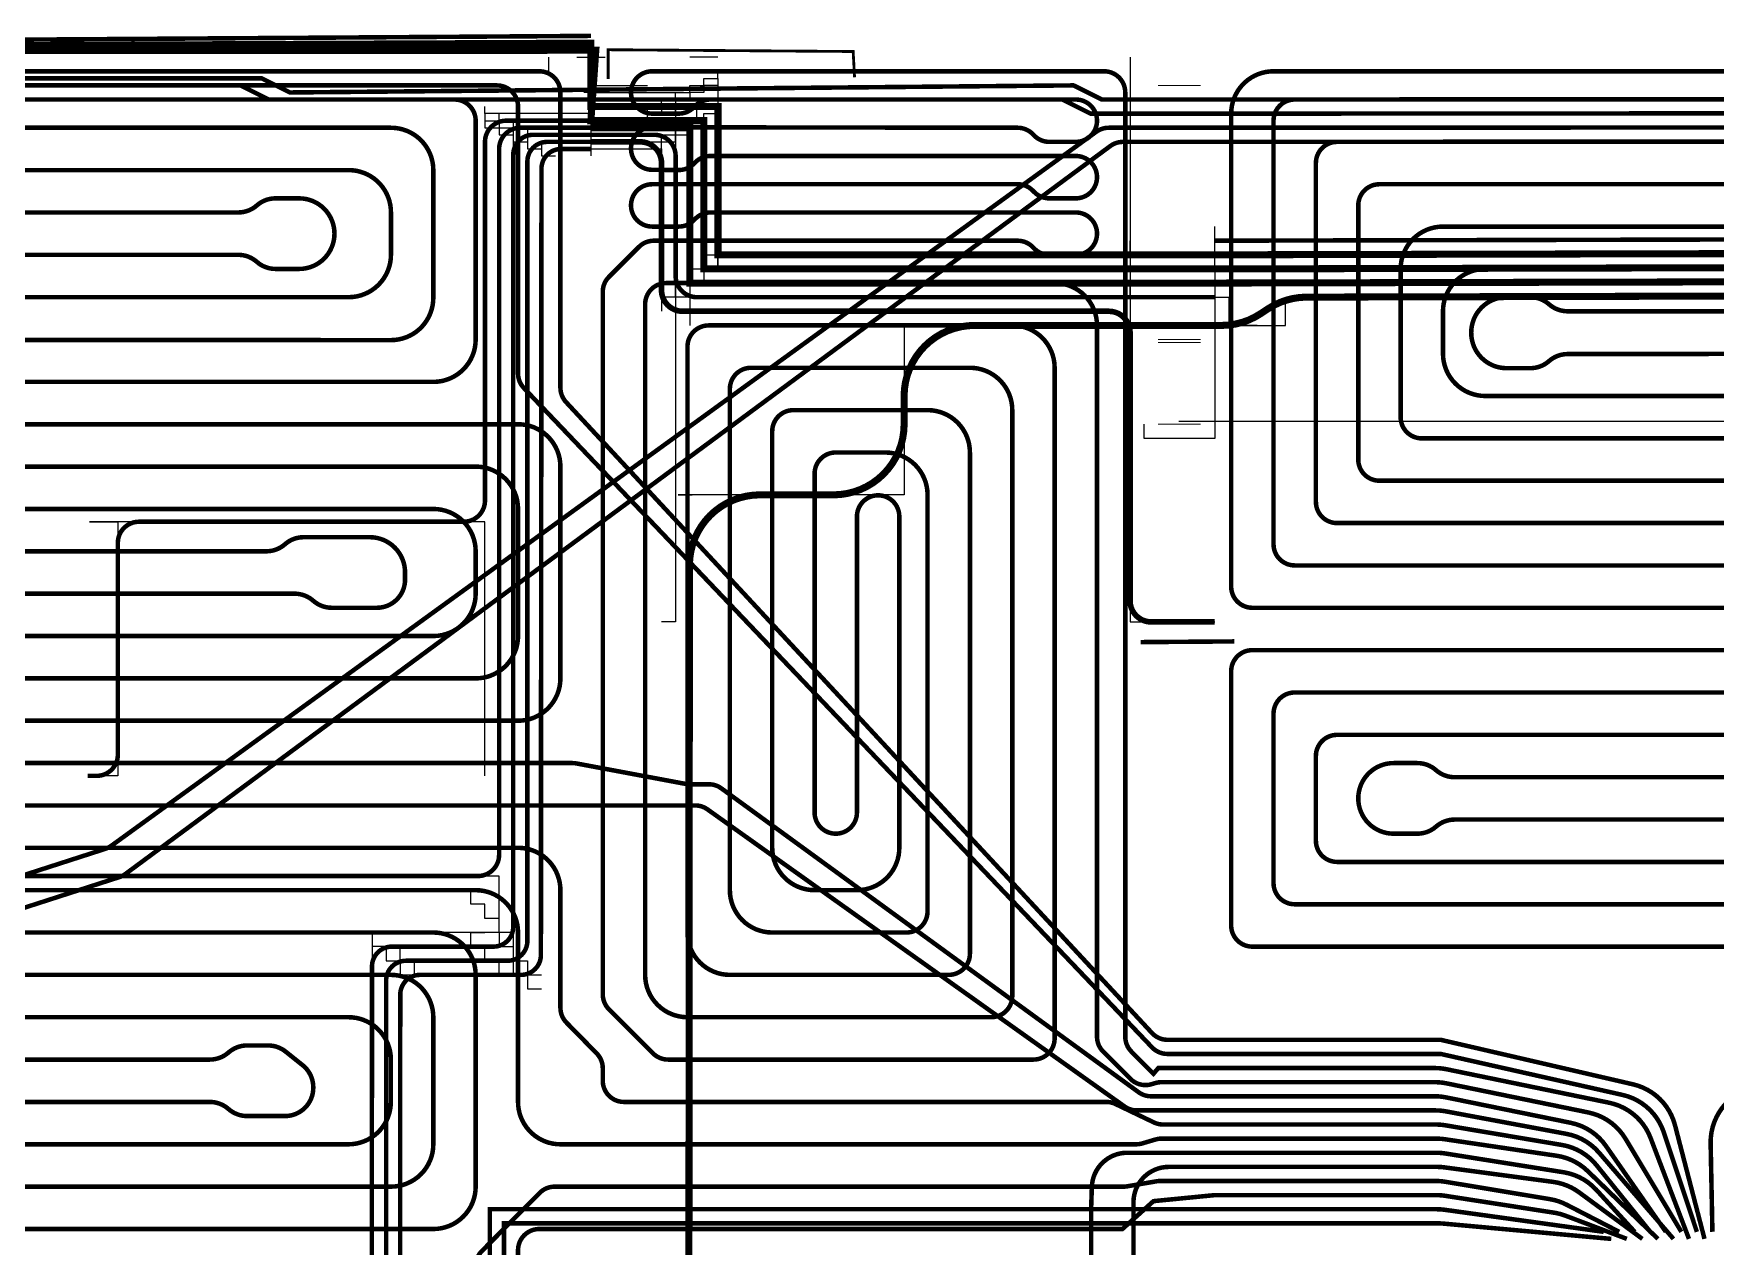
# Model space of a CAD drawing. Header units: inches. Extents: x 11970 to 30357, y 2676 to 17607.
# Drawn here: x 18533 to 24487, y 6214 to 10508 of the extents above; entities that cross this region are included whole.
import ezdxf

# ---------------------------------------------------------------- set-up
doc = ezdxf.new("R2010")
doc.units = ezdxf.units.IN
doc.header["$MEASUREMENT"] = 0
for name, color, linetype, true_color in [('Electro Grid', 7, 'Continuous', 0xc2ced6), ('Electro Schematic', 7, 'Continuous', 0xc2ced6), ('HF Pipes Schematic', 1, 'Continuous', 0xff0000)]:
    doc.layers.add(name, color=color, linetype=linetype, true_color=true_color)
doc.layers.add('Holes', color=50, linetype='Continuous', lineweight=5)

msp = doc.modelspace()

# ---------------------------------------------------------------- linework, layer by layer
at = {"layer": 'Electro Grid'}
for p, q in [((20356, 10425, 267), (20356, 10375, 267)), ((20456, 10425, 267), (20556, 10425, 267)), ((20456, 10425, 267), (20506, 10425, 267)), ((20506, 10425, 267), (20506, 10400, 267)), ((20956, 10425, 267), (20856, 10425, 267)), ((22415, 10425, 267), (22415, 9725.000000000002, 267)), ((22415, 10425, 267), (22415, 9725.000000000002, 267)), ((22415, 10425, 267), (22415, 10225, 267)), ((22415, 10425, 267), (22415, 8425.000000000002, 267)), ((20056, 10375, 267), (20031, 10375, 267)), ((20081, 10375, 267), (20056, 10375, 267)), ((20106, 10375, 267), (20081, 10375, 267)), ((20131, 10375, 267), (20106, 10375, 267)), ((20156, 10375, 267), (20131, 10375, 267)), ((20181, 10375, 267), (20156, 10375, 267)), ((20206, 10375, 267), (20181, 10375, 267)), ((20231, 10375, 267), (20206, 10375, 267)), ((20256, 10375, 267), (20231, 10375, 267)), ((20281, 10375, 267), (20256, 10375, 267)), ((20306, 10375, 267), (20281, 10375, 267)), ((20331, 10375, 267), (20306, 10375, 267)), ((20356, 10375, 267), (20331, 10375, 267)), ((20506, 10400, 267), (20506, 10375, 267)), ((20506, 10375, 267), (20506, 10350, 267)), ((20956, 10350, 267), (20956, 10375, 267)), ((20506, 10350, 267), (20506, 10325, 267)), ((20506, 10325, 267), (20506, 10300, 267)), ((20506, 10325, 267), (20706, 10325.00000000001, 267)), ((20856, 10300, 267), (20856, 10325, 267)), ((20856, 10325, 267), (20906, 10325, 267)), ((20906, 10325, 267), (20906, 10350, 267)), ((20906, 10350, 267), (20956, 10350, 267)), ((20956, 10325, 267), (20906, 10325, 267)), ((20906, 10325, 267), (20906, 10300, 267)), ((20956, 10350, 267), (20955.99999999999, 9675.000000000004, 267)), ((20956, 10350, 267), (20956, 10325, 267)), ((20131, 10224.99999999999, 267.0001), (20131, 10249.99999999999, 267.0001)), ((20506, 10300, 267), (20481, 10300, 267)), ((20506, 10300, 267), (20506, 10275, 267)), ((20506, 10300, 267), (20806, 10300, 267)), ((20506, 10275, 267), (20506, 10250, 267)), ((20506, 10250, 267), (20506, 10225, 267)), ((20706, 10175, 267), (20706, 10250, 267)), ((20706, 10250, 267), (20756, 10250, 267)), ((20756, 10250, 267), (20756, 10275, 267)), ((20756, 10275, 267), (20806, 10275, 267)), ((20806, 10250, 267), (20756, 10250, 267)), ((20756, 10250, 267), (20756, 10225, 267)), ((20806, 10275, 267), (20806, 10300, 267)), ((20806, 10300, 267), (20856, 10300, 267)), ((20806, 10275, 267), (20806, 8425.000000000002, 267)), ((20856, 10275, 267), (20806, 10275, 267)), ((20806, 10275, 267), (20806, 10225, 267)), ((20806, 10225, 267), (20806, 10250, 267)), ((20906, 10300, 267), (20856, 10300, 267)), ((20856, 10300, 267), (20856, 10275, 267)), ((20881, 10200, 267), (20881, 10250, 267)), ((20956, 10225, 267), (20956, 10250, 267)), ((20506, 10225, 267), (20131, 10225, 267)), ((20131, 10225, 267), (20131, 10200, 267)), ((20131, 10200, 267), (20181, 10200, 267)), ((20131, 10200, 267), (20131, 10175, 267)), ((20181, 10200, 267), (20181, 10225, 267)), ((20181, 10200, 267), (20181, 10175, 267)), ((20181, 10200, 267), (20231, 10200, 267)), ((20231, 10200, 267), (20231, 10175, 267)), ((20506, 10225, 267), (20356, 10224.99999999999, 267)), ((20506, 10225, 267), (20506, 10200, 267)), ((20506, 10200, 267), (20506, 10175, 267)), ((20756, 10225, 267), (20706, 10225, 267)), ((20706, 10175, 267), (20706, 10200, 267)), ((20856, 10150, 267), (20856, 10200, 267)), ((20856, 10200, 267), (20881, 10200, 267)), ((20856, 10175, 267), (20856, 10200, 267)), ((20856, 10200, 267), (20906, 10200, 267)), ((20906, 10200, 267), (20906, 10225, 267)), ((20906, 10225, 267), (20956, 10225, 267)), ((20131, 10175, 267), (20181, 10175, 267)), ((20181, 10175, 267), (20231, 10175, 267)), ((20181, 10175, 267), (20181, 10150, 267)), ((20181, 10150, 267), (20231, 10150, 267)), ((20231, 10175, 267), (20231, 7325.000000000002, 267)), ((20231, 10175, 267), (20281, 10175, 267)), ((20231, 10150, 267), (20231, 10125, 267)), ((20231, 10125, 267), (20281, 10125, 267)), ((20281, 10175, 267), (20281, 10125, 267)), ((20281, 10175, 267), (20281, 10150, 267)), ((20281, 10150, 267), (20331, 10150, 267)), ((20281, 10125, 267), (20281, 10100, 267)), ((20331, 10125, 267), (20331, 10075, 267)), ((20506, 10175, 267), (20506, 10150, 267)), ((20506, 10175, 267), (20706, 10175, 267)), ((20506, 10150, 267), (20506, 10125, 267)), ((20506, 10125, 267), (20506, 10100, 267)), ((20506, 10125, 267), (20756, 10125, 267)), ((20756, 10125, 267), (20756, 10150, 267)), ((20756, 10150, 267), (20806, 10150, 267)), ((20756, 10075, 267), (20756, 10125, 267)), ((20756, 10125, 267), (20806, 10125, 267)), ((20806, 10150, 267), (20806, 10175, 267)), ((20806, 10175, 267), (20856, 10175, 267)), ((20806, 10125, 267), (20806, 10150, 267)), ((20806, 10150, 267), (20856, 10150, 267)), ((20281, 10100, 267), (20331, 10100, 267)), ((20331, 10100, 267), (20331, 10075, 267)), ((20331, 10075, 267), (20381, 10075, 267)), ((20506, 10100, 267), (20506, 10075, 267)), ((20506, 10100, 267), (20756, 10100, 267)), ((20756, 10100, 267), (20756, 10075, 267)), ((20956, 9725.000000000005, 267), (20956, 9775.000000000005, 267)), ((22415, 9725.000000000002, 267), (22415, 9775.000000000002, 267)), ((22715.00000000002, 9775.000000000007, 267), (22715.00000000002, 9825.000000000007, 267)), ((22715, 9725.000000000007, 267), (22715.00000000002, 9775.000000000007, 267)), ((20906, 9675.000000000005, 267), (20906, 9725.000000000005, 267)), ((20906, 9725.000000000005, 267), (20956, 9725.000000000005, 267)), ((20955.99999999999, 9675.000000000004, 267), (20955.99999999999, 9725.000000000004, 267)), ((22415, 9725.000000000002, 267), (22415, 9675.000000000002, 267)), ((22715, 9675.000000000007, 267), (22715, 9725.000000000007, 267)), ((20856, 9625.000000000005, 267), (20856, 9675.000000000005, 267)), ((20856, 9675.000000000005, 267), (20906, 9675.000000000005, 267)), ((20955.99999999999, 9675.000000000004, 267), (20905.99999999999, 9675.000000000005, 267)), ((20905.99999999999, 9675.000000000005, 267), (20905.99999999999, 9625.000000000005, 267)), ((22415, 9675.000000000002, 267), (22415, 9625.000000000002, 267)), ((22415, 9675.000000000002, 267), (22715, 9675.000000000007, 267)), ((22715, 9675.000000000007, 267), (22715.00000000001, 9625.000000000007, 267)), ((20806, 9575.000000000005, 267), (20806, 9625.000000000005, 267)), ((20806, 9625.000000000005, 267), (20856, 9625.000000000005, 267)), ((20905.99999999999, 9625.000000000005, 267), (20855.99999999999, 9625.000000000005, 267)), ((20855.99999999999, 9625.000000000005, 267), (20855.99999999999, 9575.000000000005, 267)), ((22415, 9625.000000000002, 267), (22415, 9575.000000000002, 267)), ((22415, 9575.000000000002, 267), (22415, 9625.000000000002, 267)), ((22715.00000000001, 9625.000000000007, 267), (22715.00000000001, 9575.000000000007, 267)), ((20806, 9575.000000000005, 267), (20756, 9575.000000000007, 267)), ((20756, 9575.000000000007, 267), (20756, 9525.000000000007, 267)), ((20855.99999999999, 9575.000000000005, 267), (20805.99999999999, 9575.000000000005, 267)), ((20855.99999999999, 9575.000000000005, 267), (20855.99999999999, 9525.000000000005, 267)), ((22415, 9575.000000000002, 267), (22415, 9525.000000000002, 267)), ((22715.00000000001, 9575.000000000007, 267), (22715.00000000001, 9525.000000000007, 267)), ((22715.00000000001, 9575.000000000007, 267), (22765.00000000001, 9575.000000000007, 267)), ((22765.00000000001, 9575.000000000007, 267), (22765.00000000001, 9475.000000000007, 267)), ((22965.00000000001, 9475.000000000007, 267), (22965.00000000001, 9575.000000000007, 267)), ((20855.99999999999, 9525.000000000007, 267.0001), (20855.99999999999, 9475.000000000007, 267.0001)), ((22415, 9475.000000000002, 267), (21615, 9475.000000000002, 267)), ((21615, 9475.000000000002, 267), (21615, 8975.000000000002, 267)), ((22415, 9525.000000000002, 267), (22415, 9475.000000000002, 267)), ((22415, 9525.000000000002, 267), (22415, 9475.000000000002, 267)), ((22715.00000000001, 9525.000000000007, 267), (22715.00000000001, 9475.000000000007, 267)), ((22715.00000000001, 9475.000000000007, 267), (22715.00000000001, 9425.000000000007, 267)), ((22865.00000000001, 9475.000000000007, 267), (22765.00000000001, 9475.000000000007, 267)), ((22765.00000000001, 9475.000000000007, 267), (22815.00000000001, 9475.000000000007, 267)), ((22815.00000000001, 9475.000000000007, 267), (22915.00000000001, 9475.000000000007, 267)), ((22915.00000000001, 9475.000000000007, 267), (22965.00000000001, 9475.000000000007, 267)), ((22715.00000000001, 9425.000000000007, 267), (22715.00000000001, 9125.000000000007, 267)), ((22465.00000000001, 9075.000000000007, 267.0001), (22465.00000000001, 9125.000000000007, 267.0001)), ((26723.00000000001, 9135, 267.0001), (22587.84182364263, 9134.999999999998, 267.0001)), ((22715.00000000001, 9125.000000000007, 267), (22715.00000000001, 9075.000000000007, 267)), ((22715.00000000001, 9075.000000000007, 267.0001), (22465.00000000001, 9075.000000000007, 267.0001)), ((21615, 8975.000000000002, 267), (21615, 8875.000000000002, 267)), ((21615, 8875.000000000002, 267), (20815, 8875.000000000002, 267)), ((20815, 8875.000000000002, 267), (20865, 8875.000000000002, 267)), ((20865, 8875.000000000002, 267), (20855, 8875.000000000002, 267)), ((20131, 8779.769664495248, 267), (18731, 8779.769664495248, 267)), ((18731, 8779.769664495248, 267), (18831, 8779.769664495248, 267)), ((18831, 8779.769664495248, 267), (18831, 7879.769664495248, 267)), ((20131, 7879.769664495248, 267), (20131, 8779.769664495248, 267)), ((20806, 8425.000000000002, 267), (20756, 8425, 267)), ((22415, 8425.000000000002, 267), (22715, 8425.000000000002, 267)), ((18831, 7879.769664495248, 267), (18724.71931391985, 7879.707164495248)), ((20181, 7525.000000000001, 267.0001), (15731, 7525.000000000001, 267.0001)), ((20181, 7325.000000000001, 267.0001), (20181, 7525.000000000001, 267.0001)), ((20081, 7425, 267.0001), (20081, 7475, 267.0001)), ((20131, 7425, 267.0001), (20081, 7425, 267.0001)), ((20131, 7375, 267.0001), (20131, 7425, 267.0001)), ((20231, 7325.000000000002, 267), (19731, 7324.999999999996, 267)), ((19731, 7324.999999999996, 267), (19730.99999999999, 4874.999999999996, 267)), ((20081, 7325.000098562066, 267), (20131, 7325.000098562066, 267)), ((20081, 7275.000000000001, 267), (20081, 7325.000000000001, 267)), ((20081, 7325.000000000001, 267.0001), (20131, 7325.000000000001, 267.0001)), ((20181, 7375, 267.0001), (20131, 7375, 267.0001)), ((20181, 7325, 267), (20181, 7375, 267)), ((20231, 7325.000000000002, 267), (20181, 7325, 267)), ((20231, 7325.000000000002, 267.0001), (20231, 7175.000000000002, 267.0001)), ((19781, 7274.999999999989, 267), (19731, 7274.999999999989, 267)), ((19831, 7274.999999999992, 267), (19781, 7274.999999999989, 267)), ((19781, 7274.999999999989, 267), (19781, 7224.999999999989, 267)), ((19831, 7224.999999999992, 267), (19831, 7274.999999999992, 267)), ((20131, 7275.000000000001, 267), (20081, 7275.000000000001, 267)), ((20131, 7225.000000000001, 267), (20131, 7275.000000000001, 267)), ((20131, 7275.000000000001, 267), (20181, 7275.000000000001, 267)), ((19781, 7224.999999999989, 267), (19831, 7224.99999999999, 267)), ((19881, 7224.999999999994, 267), (19831, 7224.999999999992, 267)), ((19831, 7224.99999999999, 267), (19831, 7174.99999999999, 267)), ((19881, 7174.999999999994, 267), (19881, 7224.999999999994, 267)), ((20181, 7225.000000000002, 267), (20131, 7225.000000000001, 267)), ((20181, 7175.000000000002, 267.0001), (20181, 7225.000000000002, 267.0001)), ((20181, 7225.000000000002, 267), (20231, 7225.000000000002, 267)), ((19831, 7174.99999999999, 267), (19881, 7174.999999999988, 267)), ((20231, 7175.000000000002, 267.0001), (20181, 7175.000000000002, 267.0001)), ((20231, 7175.000000000002, 267.0001), (20281, 7175.000000000002, 267.0001))]:
    msp.add_line(p, q, dxfattribs=at)
at = {"layer": 'Electro Schematic'}
for p, q in [((20181, 7325.000000000001, 267), (20181, 7275.000000000001, 267)), ((20181, 7275.000000000001, 267), (20231, 7275.000000000001, 267)), ((20231, 7275.000000000001, 267), (20231, 7225.000000000001, 267)), ((20231, 7225.000000000001, 267), (20281, 7225.000000000001, 267)), ((20281, 7225.000000000001, 267), (20281, 7175.000000000001, 267)), ((20281, 7175.000000000002, 267), (20281, 7125.000000000002, 267)), ((20281, 7175.000000000001, 267), (20331, 7175.000000000001, 267)), ((20281, 7125.000000000002, 267), (20331, 7125.000000000002, 267))]:
    msp.add_line(p, q, dxfattribs=at)
at = {"layer": 'Electro Schematic', "color": 252, "ltscale": 0.1, "const_width": 16, "elevation": 267}
for points in [[(20506, 10500.32822337434), (17171.04590470845, 10478.23811060189)], [(28408, 9934.999999999989), (28158, 10010), (27658, 9935), (27658, 9785), (27023, 9785), (22715.00000000002, 9775.000000000007)], [(22453.04590470845, 8353.416846137086), (22784.54590470845, 8355.916846137086)]]:
    msp.add_lwpolyline(points, dxfattribs=at)
at = {"layer": 'Electro Schematic', "color": 244, "ltscale": 0.1, "const_width": 25, "elevation": 267}
for points in [[(28408, 9909.999999999989), (28158, 9985), (27708, 9910), (27708, 9735), (27023, 9735), (22715, 9725.000000000007), (22415, 9725.000000000002), (20955.99999999999, 9725.000000000004), (20956, 10250), (20506, 10250), (20506, 10474.6529443973), (17789.54590470845, 10463.46602911125)], [(28408, 9884.999999999989), (28158, 9960), (27758, 9885), (27758, 9685), (27023, 9685), (22715, 9675.000000000007), (22415, 9675.000000000002), (20906, 9675.000000000005), (20906, 10200), (20506, 10200), (20523.42591882077, 10449.37662535859), (15899.54590470845, 10446.59500074795)], [(28408, 9859.999999999989), (28158, 9935), (27808, 9860), (27808, 9635), (27023, 9635), (22715.00000000001, 9625.000000000007), (22415, 9625.000000000002), (20856, 9625.000000000005), (20856, 10175), (20506, 10175)]]:
    msp.add_lwpolyline(points, dxfattribs=at)
at = {"layer": 'Electro Schematic', "color": 7, "ltscale": 0.1, "const_width": 10, "elevation": 1000}
msp.add_lwpolyline([(21439.54590470845, 10353.91684613709), (21434.54590470845, 10445.02630414274), (20567.29363381538, 10451.29504730194), (20567.29363381538, 10347.86023469813)], dxfattribs=at)
at = {"layer": 'Electro Schematic', "color": 252, "ltscale": 0.1, "elevation": 267}
for points, const_width in [([(20506, 10175), (20256, 10175, 0.414213562373095), (20181, 10100), (20181, 7600.000000000001, -0.414213562373095), (20106, 7525.000000000001), (15806, 7525.000000000001, 0.414213562373095), (15731, 7450.000000000001), (15731, 7400.000000000001, -0.4142135623730961), (15656, 7325.000000000001), (15488.54590470845, 7325.000000000002)], 16), ([(20506, 10150), (20301, 10150, 0.4142135623730946), (20231, 10080), (20231, 7344.999999999999, -0.4142135623730878), (20161, 7274.999999999999), (19800.94617455621, 7274.999999999991, 0.4139882778840993), (19730.94619526626, 7205.053846137906), (19728.05380473374, 3444.946153862083, -0.4139882778841066), (19658.05382544379, 3374.999999999998), (15497.99999999999, 3375.000000000004), (15397.99999999999, 3375.000000000004)], 16), ([(20506, 10125), (20351, 10125, 0.4142135623730946), (20281, 10055), (20281, 7294.999999999999, -0.4142135623730878), (20211, 7224.999999999999), (19851, 7224.999999999991, 0.4142135623730878), (19781, 7154.999999999991), (19780.99999999999, 4944.999999999995, 0.4142135623731003), (19850.99999999999, 4874.999999999995), (20226.93716735904, 4875.000000000002, 0.007591224238834226), (20229.06234271724, 4875.032267224837), (20309.54590470845, 4877.476846688833)], 16), ([(20506, 10125), (20681, 10125, -0.414213562373095), (20756, 10050), (20756, 9600.000000000007, 0.414213562373094), (20831, 9525.000000000007), (22340, 9525.000000000002, -0.4142135623730961), (22415, 9450.000000000002), (22415, 8500.000000000002, 0.4142135623730971), (22490, 8425.000000000002), (22715, 8425.000000000002)], 20), ([(20506, 10100), (20400.9489715463, 10100, 0.413999987970528), (20330.94899015917, 10030.051047053), (20328.91797170193, 7244.948952947001, -0.413999987970521), (20258.9179903148, 7175), (19900.96506343622, 7174.999999999992, 0.4140673522653732), (19830.96507215888, 7105.034945282078), (19829.96122378722, 5094.194767036704, 0.4151036227813613), (19900.13892257298, 5024.160047326113), (20230.91114638883, 5024.999774428503, -0.0006346704398753703), (20231.08885389725, 5024.999999999999), (20580.99999999999, 5024.999999999999), (22438, 5029.000000000002), (22438, 4929.000000000002), (22493, 4849.000000000002), (22518, 4849.000000000002)], 16)]:
    msp.add_lwpolyline(points, format="xyb", dxfattribs=dict(at, const_width=const_width))
at = {"layer": 'Electro Schematic', "color": 252, "const_width": 16, "elevation": 267}
for points in [[(20506, 10200), (20206, 10200, 0.414213562373095), (20131, 10125), (20131, 8854.769664495248, -0.414213562373095), (20056, 8779.769664495248), (18906, 8779.769664495248, 0.414213562373095), (18831, 8704.769664495248), (18831, 7954.769664495248, -0.414213562373095), (18756, 7879.769664495248), (18724.71931391985, 7879.769664495248)], [(20506, 10150), (20731, 10150, -0.414213562373095), (20806, 10075), (20806, 9650.000000000005, 0.4142135623730945), (20881, 9575.000000000005), (22415, 9575.000000000002), (22715.00000000001, 9575.000000000007)]]:
    msp.add_lwpolyline(points, format="xyb", dxfattribs=at)
at = {"layer": 'Electro Schematic', "color": 244, "ltscale": 0.1, "const_width": 25, "elevation": 267}
msp.add_lwpolyline([(27022.69196788866, 9584.99924092629), (23040.35753464051, 9575.185701169648, 0.1474392238330354), (22902.29855074173, 9533.199033827821), (22877.98113962332, 9516.987426415546, -0.1480687391120203), (22739.30609056701, 9475.000000000007), (22415, 9475.000000000002), (21865, 9475.000000000002, 0.414213562373095), (21615, 9225.000000000002), (21615, 9125.000000000002, -0.414213562373095), (21365, 8875.000000000002), (21104.82941256136, 8875.000000000002, 0.4140136526843268), (20854.82947080124, 8625.170645638776), (20853.18709023701, 6219.043841847839), (20853.00084992458, 5944.804828962463), (20861.79082515674, 3926.333280664085, 0.002332878477855124), (20861.81186846131, 3924.000509793528), (20874.59660121973, 2989.928265643617, -0.4165900621019138), (20626.01480341229, 2736.510704004975), (11982.48896139255, 2688.286394410038)], format="xyb", dxfattribs=at)
at = {"layer": 'HF Pipes Schematic', "color": 6, "elevation": 316}
for points in [[(15722.99999999998, 10375, 16, 16, 0), (20322.99999999999, 10375, 16, 16, -0.4142135623730949), (20397.99999999999, 10300, 16, 16, 0), (20397.99999999999, 9254.450311999164, 16, 16, 0.189299845413044), (20418.03877103349, 9203.418328787728, 16, 16, 0), (22492.74548616606, 6968.968016788564, 16, 16, 0.2085603800713369), (22547.70671513256, 6945.000000000002, 16, 16, 0), (22711.88600702384, 6945.000000000002, 16, 16, -0.02075101384358253), (22718.10327501157, 6944.741859615406, 16, 16, 0), (23515, 6945.000000000002, 16, 16, 0), (24195.97443275539, 6787.327571890182, 16, 16, -0.2792516752167955), (24344.44268388107, 6642.739291717377, 16, 16, 0), (24449, 6240.000000000002, 0, 0, 0)], [(24422, 6265.000000000002, 16, 16, 0), (24304.63752434444, 6617.854501970974, 16, 16, 0.2627962540242204), (24158.84828469934, 6749.835267375482, 16, 16, 0), (23515, 6895.000000000002, 16, 16, 0), (22717.01261945951, 6894.89174870051, 16, 16, 0.01343443202282578), (22712.98447142599, 6895.000000000002, 16, 16, 0), (22547.13959749749, 6895.000000000002, 16, 16, -0.2052385693288293), (22492.83305127381, 6918.271873828114, 16, 16, 0), (20268.6934537763, 9253.275068377756, 16, 16, -0.1926014437517117), (20247.99999999999, 9305.003194549645, 16, 16, 0), (20247.99999999999, 10250, 16, 16, 0.4142135623730949), (20172.99999999999, 10325, 16, 16, 0), (15872.99999999998, 10325, 16, 16, 0.4142135623730951)], [(16022.99999999998, 10275, 16, 16, 0), (20022.99999999999, 10275, 16, 16, -0.4142135623730961), (20097.99999999999, 10200, 16, 16, 0), (20097.99999999999, 9425.000000000004, 16, 16, -0.414213562373094), (19947.99999999999, 9275.000000000004, 16, 16, 0), (15797.99999999998, 9275.000000000004, 16, 16, -0.414213562373095)], [(15947.83759684094, 9424.837772577783, 16, 16, 0), (19797.92393908849, 9422.885498483352, 16, 16, 0.4143620883471726), (19947.99999999999, 9572.885479199143, 16, 16, 0), (19947.99999999999, 10025, 16, 16, 0.4142135623730969), (19797.99999999999, 10175, 16, 16, 0), (16222.99999999998, 10175, 16, 16, 0.414213562373095)], [(16738.8662093159, 10025, 16, 16, 0), (19647.99999999999, 10025, 16, 16, -0.4164619489425883), (19797.99999999999, 9875.000000000002, 16, 16, 0), (19797.99999999999, 9725.000000000002, 16, 16, -0.4142135623730916), (19647.99999999999, 9575.000000000004, 16, 16, 0), (16097.99999999998, 9575.000000000002, 16, 16, -0.414213562373095)], [(16222.99999999998, 9725.000000000002, 16, 16, 0), (19257.13379068407, 9725.000000000004, 16, 16, -0.1826758136815952), (19323.27757346068, 9700.000000000004, 16, 16, 0.1826758136815992), (19389.4213562373, 9675.000000000004, 16, 16, 0), (19472.99999999999, 9675.000000000004, 16, 16, 0.414213562373095), (19597.99999999999, 9800.000000000004, 16, 16, 0), (19597.99999999999, 9800.000000000004, 16, 16, 0.414213562373095), (19472.99999999999, 9925.000000000004, 16, 16, 0), (19389.4213562373, 9925.000000000004, 16, 16, 0.1826758136815992), (19323.27757346068, 9900.000000000005, 16, 16, -0.1826758136816063), (19257.13379068406, 9875.000000000004, 16, 16, 0), (16739.42135623729, 9875.000000000004, 16, 16, 0.182675813681588)]]:
    msp.add_lwpolyline(points, format="xyseb", dxfattribs=at)
at = {"layer": 'HF Pipes Schematic', "color": 1, "const_width": 16, "elevation": 316}
msp.add_lwpolyline([(24394, 6240.000000000002), (24394, 6240.000000000002), (24258.04161015411, 6597.376339023488, 0.2564457804032294), (24111.45818072091, 6722.149948573109), (23534.98033979706, 6840.884731149755, 0.05086739108634102), (23494.60025970179, 6844.996553055631), (22717.24527280494, 6844.865203373852, 0.0149920660845938), (22712.75068452656, 6845.000000000002), (22515, 6845.000000000002), (22498, 6825.000100000003), (22419.96699141101, 6903.033108588994, -0.1989123673796568), (22398, 6956.066117177985), (22397.99999999999, 10300, 0.4142135623730937), (22322.99999999999, 10375), (20722.97209757254, 10375, 0.4143225526021403), (20647.97210276478, 10299.97209238225), (20647.97210276478, 10299.97209238225, 0.4141045805430326), (20722.97209757254, 10225), (20816.93398282201, 10225, 0.1989123673796402), (20869.96699141099, 10246.96699141101), (20876.03300858898, 10253.033008589, -0.1989123673796408), (20929.06601717797, 10275), (22222.99999999999, 10275, -0.4142135623730955), (22297.99999999999, 10200), (22297.99999999999, 10200, -0.4142135623730924), (22222.99999999999, 10125), (22129.06601717797, 10125, -0.198912367379657), (22076.03300858898, 10146.96699141101), (22069.92813869699, 10153.071861303, 0.1985872700820544), (22016.98895312224, 10175.03879402893), (20723.09382301423, 10176.65742384505, 0.4145800116132572), (20647.99999999999, 10101.65748253013), (20647.99999999999, 10101.09747820631, 0.4116511337422251), (20722.34326356582, 10026.10035361305), (20816.54977498811, 10025.27540400702, 0.2011891280237663), (20870.23952001127, 10047.23952001129), (20876.03300858898, 10053.03300858899, -0.198912367379658), (20929.06601717797, 10075), (22222.99999999999, 10075, -0.414213562373095), (22297.99999999999, 10000), (22297.99999999999, 10000, -0.414213562373095), (22222.99999999999, 9925.000000000004), (22129.06601717797, 9925.000000000004, -0.1989123673796627), (22076.03300858898, 9946.966991411015), (22069.966991411, 9953.033008588993, 0.198912367379658), (22016.93398282201, 9975.000000000002), (20722.99999999999, 9975.000000000002, 0.414213562373095), (20647.99999999999, 9900.000000000002), (20647.99999999999, 9900.000000000002, 0.4142135623730976), (20722.99999999999, 9825.000000000002), (20816.93398282201, 9825.000000000004, 0.1989123673796402), (20869.96699141099, 9846.96699141101), (20876.03300858898, 9853.033008588996, -0.1989123673796408), (20929.06601717797, 9875.000000000002), (22222.99999999999, 9875.000000000004, -0.4142135623730955), (22297.99999999999, 9800.000000000004), (22297.99999999999, 9800.000000000004, -0.4142135623730924), (22222.99999999999, 9725.000000000004), (22129.06601717797, 9725.000000000002, -0.1989123673796617), (22076.03300858898, 9746.96699141101), (22069.966991411, 9753.033008588993, 0.198912367379658), (22016.93398282201, 9775.000000000002), (20729.06601717797, 9775.000000000002, 0.198912367379658), (20676.03300858898, 9753.033008588993), (20569.966991411, 9646.96699141101, 0.1989123673796594), (20547.99999999999, 9593.93398282202), (20548, 7106.066117177983, 0.1989123673796565), (20569.96699141101, 7053.033108588992), (20726.03300858899, 6896.96709141101, 0.1989123673796585), (20779.06601717799, 6875.000100000001), (22073, 6875.000100000003, 0.4142135623730958), (22148, 6950.000100000003), (22147.99999999999, 9325.000000000002, 0.4142135623730937), (21997.99999999999, 9475.000000000002), (20922.99999999999, 9475.000000000002, 0.4142135623730965), (20847.99999999999, 9400.000000000002), (20848, 7325.000099999999, 0.4142135623730937), (20998, 7175.000100000001), (21773, 7175.000100000003, 0.4142135623730961), (21848, 7250.000100000003), (21847.99999999999, 9025.000000000004, 0.4142135623730929), (21697.99999999999, 9175.000000000002), (21222.99999999999, 9175.000000000002, 0.4142135623730976), (21147.99999999999, 9100.000000000002), (21148, 7625.000100000001, 0.414213562373092), (21298, 7475.000100000002), (21448, 7475.000100000002, 0.4142135623731003), (21598, 7625.000100000003), (21597.99999999999, 8798.32354778983, 0.4077539555850676), (21524.65772017409, 8873.30522531057), (21524.65772017409, 8873.30522531057, 0.4207028096531206), (21447.99999999999, 8798.32354778983), (21448, 7750.000100000004, -0.4142135623730987), (21373, 7675.000100000003), (21373, 7675.000100000003, -0.4142135623730919), (21298, 7750.000100000002), (21297.99999999999, 8950.000000000004, -0.4142135623731001), (21372.99999999999, 9025.000000000004), (21547.99999999999, 9025.000000000002, -0.4142135623730908), (21697.99999999999, 8875.000000000004), (21698, 7400.000100000004, -0.4142135623730961), (21623, 7325.000100000003), (21148, 7325.000100000001, -0.4142135623730936), (20998, 7475.0001), (20997.99999999999, 9250.000000000002, -0.4142135623730974), (21072.99999999999, 9325.000000000002), (21097.99999999999, 9325.000000000002), (21847.99999999999, 9325.000000000002, -0.4142135623730932), (21997.99999999999, 9175.000000000004), (21998, 7100.000100000003, -0.4142135623730961), (21923, 7025.000100000003), (20848, 7025.000100000001, -0.4142135623730939), (20698, 7175.0001), (20697.99999999999, 9550.000000000002, -0.4142135623730969), (20772.99999999999, 9625.000000000002), (22147.99999999999, 9625.000000000002, -0.4142135623730935), (22297.99999999999, 9475.000000000002), (22298, 6956.066117177985, 0.1989123673796568), (22319.96699141101, 6903.033108588994), (22416.37300985773, 6806.627090142279, 0.2755429653079751), (22490.85858443836, 6787.793643326997), (22504.50257311718, 6791.866455404273, -0.07264879701985634), (22525.95513910882, 6795.000000000002), (22713.86727104399, 6795.000000000002, -0.007551095792557481), (22716.13221231792, 6794.965792472473), (23494.68196627817, 6794.999129981573, -0.05066469785942903), (23534.90310571405, 6790.914797677743), (24037.92332432557, 6687.667626369957, -0.2099909200122529), (24169.20933403441, 6594.651109942646), (24367, 6265.000000000002)], format="xyb", dxfattribs=at)
at = {"layer": 'HF Pipes Schematic', "color": 3, "extrusion": (-1.224646799147353e-16, 0, -1), "const_width": 16, "elevation": -316}
for points in [[(-26573.00000375, 10374.99990375), (-22923.00000379934, 10374.99999620066, -0.4142135697917721), (-22773, 10224.99999620066), (-22773, 8549.999900000003, -0.414213562373095), (-22848, 8474.999900000003), (-26348, 8474.999900000003, -0.414213562373095)], [(-26198, 8624.999900000003), (-22998, 8624.999900000003, 0.414213562373095), (-22923, 8699.999900000003), (-22923, 10199.99999794462, 0.4142135703998418), (-22998.00000205538, 10274.99999794462), (-26498.00000202703, 10274.99990202703, 0.414213554457062)], [(-26348.00000220588, 10124.99990220589), (-23148.00000223956, 10124.99999776044, -0.4142135711191204), (-23073, 10049.99999776044), (-23073, 8849.999900000003, -0.414213562373095), (-23148, 8774.999900000003), (-26048, 8774.999900000003, -0.414213562373095)], [(-25898, 8924.999900000003), (-23298, 8924.999900000003, 0.414213562373095), (-23223, 8999.999900000003), (-23223, 9899.999997539986, 0.4142135719800561), (-23298.00000246002, 9974.999997539986), (-26198.00000241935, 9974.999902419357, 0.4142135529249267)], [(-25973, 9825.000000000004), (-23523, 9825.000000000002, -0.4142135623730948), (-23373, 9675.000000000002), (-23373, 9149.999900000003, -0.414213562373095), (-23448, 9074.999900000003), (-25748, 9074.999900000003, -0.414213562373095)], [(-25431.57864376269, 9224.999900000003), (-23673, 9224.999900000003, 0.414213562373095), (-23523, 9374.999900000003), (-23523, 9524.999993869567, 0.4142135743435134), (-23673.00000613044, 9674.999993869567), (-25823.000006, 9674.999906000003, 0.4142135506573663)], [(-25673.00000697674, 9524.999906976745), (-23964.4213531235, 9524.999997798202, 0.1826758042489676), (-23898.27757441419, 9549.999998899106, -0.1826758179814477), (-23832.13379038928, 9575.000000000002), (-23748, 9575.000000000002, -0.414213562373095), (-23623, 9450.000000000002), (-23623, 9448.546629517903, -0.414213562373095), (-23748, 9323.546629517903), (-23832.12828274709, 9323.546629517903, -0.1827563502523322), (-23898.29544272161, 9348.567252747314, 0.1824990497961223), (-23964.36300442016, 9373.587826377627), (-25382.13378761767, 9374.999902335214, -0.1826758238836375)], [(-24524.70064649661, 6719.414022929717, -0.1957964316482101), (-24470.64909377716, 6578.575994752491), (-24477, 6265.000000000002)]]:
    msp.add_lwpolyline(points, format="xyb", dxfattribs=at)
at = {"layer": 'HF Pipes Schematic', "color": 1, "ltscale": 0.1, "const_width": 16, "elevation": 316}
for points in [[(17872.99999999999, 10350), (19340, 10350), (19440, 10300), (22215, 10325), (22315, 10275), (22765, 10275), (26773.00000000001, 10277.0727537917), (27023.00000000001, 10275.00000000001)], [(27023.00000000001, 10225.00000000001), (26773.00000000001, 10227.0727537917), (22765, 10225), (22275, 10225), (22175, 10275), (19365, 10275), (19265, 10325), (17947.99999999999, 10325)]]:
    msp.add_lwpolyline(points, dxfattribs=at)
for points in [[(15709.22774733341, 6628.621854340705), (18786.65312540043, 7621.339817505077, 0.07898832050463478), (18807.65246188909, 7631.998614885391), (22295.30390036375, 10160.71934827898, -0.1581338824929919), (22339.32844743213, 10175), (22764.98060672032, 10175, 0.0001292885241060484), (22765.01939327561, 10175.00001002931), (26772.66969868533, 10177.07258297501, -0.002201998381704661), (26773.33029000677, 10177.07001535225), (27023.00000000001, 10175.00000000001)], [(27023.00000000001, 10125.00000000001), (26773.33029000677, 10127.07001535225, 0.002201998381704605), (26772.66969868533, 10127.07258297501), (22765.01939327561, 10125.00001002931, -0.0001292885241060484), (22764.98060672032, 10125), (22389.71262227219, 10125, 0.16050645175408), (22345.12799027066, 10110.30929106935), (18857.87363300643, 7532.299345046727, -0.08131702302122139), (18836.31421158461, 7521.230490456784), (15759.22774733341, 6528.621854340705, -0.07816917198297622)]]:
    msp.add_lwpolyline(points, format="xyb", dxfattribs=at)
at = {"layer": 'HF Pipes Schematic', "color": 3, "const_width": 16, "elevation": 316}
for points in [[(15797.99999999998, 9125.000000000002), (20247.99999999999, 9125.000000000004, -0.4142135623730961), (20397.99999999999, 8975.000000000004), (20397.99999999999, 8225.000000000004, -0.414213562373094), (20247.99999999999, 8075.000000000003), (16097.99999999998, 8075.000000000002, -0.414213562373095)], [(16222.99999999998, 8225.000000000004), (20097.99999999999, 8225.000000000002, 0.4142135623730969), (20247.99999999999, 8375.000000000004), (20247.99999999999, 8825.000000000004, 0.4142135623730932), (20097.99999999999, 8975.000000000004), (15947.99999999998, 8975.000000000004, 0.414213562373095)], [(16097.99999999998, 8825.000000000002), (19947.99999999999, 8825.000000000002, -0.414213562373095), (20097.99999999999, 8675.000000000002), (20097.99999999999, 8525.000000000002, -0.4090506879573427), (19950.59367044425, 8375.000000000002), (16739.4213562373, 8375.000000000002, 0.1826758136815957)], [(16738.8662093159, 8525), (19347.99999999999, 8525.000000000002), (19347.99999999999, 8525.000000000002), (19456.57864376268, 8525.000000000002, -0.1826758136815952), (19522.72242653929, 8500.000000000002, 0.1826758136815952), (19588.86620931591, 8475.000000000002), (19747.99999999999, 8475.000000000002, 0.414213562373095), (19847.99999999999, 8575.000000000002), (19847.99999999999, 8600.000000000002, 0.414213562373095), (19722.99999999999, 8725.000000000002), (19488.86620931591, 8725.000000000002, 0.1826758136816063), (19422.72242653929, 8700, -0.1826758136816188), (19356.57864376268, 8675.000000000002), (16222.99999999998, 8675.000000000002, 0.414213562373095)], [(15948.00000344826, 7925.000003448278), (20147.99998503191, 7925.000100000003, -1.058823530519785e-07), (20148.00001679662, 7925.000099999997), (20441.02949770547, 7925.000002323502, -0.04637009612908002), (20454.85111283423, 7923.715416343582), (20841.14887477372, 7851.284585979928, 0.04637017964159606), (20854.97051490248, 7850.000000000003), (20923.58034712544, 7850.000000000003, -0.1586976359371729), (20967.73835849273, 7835.622355877079), (22445.26164150726, 6759.377644122926, 0.1586976359371729), (22489.41965287455, 6745.000000000002), (22715, 6745.000000000002), (23494.800019996, 6745.000000000002, -0.05037181548716618), (23534.7920223952, 6740.960811756083), (23975.66605529103, 6650.986519328365, -0.1924674703080596), (24099.72847094248, 6569.420409888689), (24312, 6265.000000000002)], [(24339, 6240.000000000002), (24339, 6240.000000000002), (24075.09227533756, 6545.910834833359, 0.1702282754318987), (23960.35411142811, 6611.873052590355), (23533.19138146504, 6691.604513191754, 0.04616529668727941), (23496.49444163848, 6695.000000000002), (22715, 6695.000000000002), (22438.98560316897, 6695.000000000002, -0.1560119982518704), (22395.46550945836, 6708.918075968254), (20916.912692687, 7762.368145886225, 0.1482873862006846), (20875.25678819899, 7775.000000000001), (20447.99999999999, 7775.000000000001), (15797.99999999998, 7775.000000000003, -0.414213562373095)], [(15948, 3425.000000000001), (20028, 3425.000000000004, 0.414213562373095), (20098, 3495.000000000004), (20098, 5475.000100000001), (20148, 5675.000100000001), (20148, 6345.000000000002), (22515, 6345.000000000002), (22715, 6345.000000000002), (23501.20118107581, 6345.000000000002, -0.03445609164829882), (23528.66807144213, 6343.104946767124), (24092, 6265.000000000002)], [(24119, 6240.000000000002), (23524.04971979504, 6294.175936111381, 0.02270619181518411), (23505.91283819549, 6295.000000000002), (22715, 6295.000000000002), (22514.99999999998, 6295), (20198, 6295.000000000002), (20198, 5675.000100000001), (20248, 5475.000100000001), (20248, 3345.000098444755, -0.4142135558656425), (20178.00000155525, 3275.000098444755), (15798.00000325976, 3275.000003259761, -0.4142135687381678)]]:
    msp.add_lwpolyline(points, format="xyb", dxfattribs=at)
at = {"layer": 'HF Pipes Schematic', "color": 2, "const_width": 16, "elevation": 316}
for points in [[(25173, 7275.000000000002), (22848, 7275.000000000002, -0.414213562373095), (22773, 7350.000000000002), (22773, 8249.999998100808, -0.4142135697899071), (22848.0000018992, 8324.999998100808), (26648.00000187539, 8324.999901875002, -0.4142135550492648)], [(26498.0000020275, 8174.99990202703), (22998.00000205538, 8174.999997944625, 0.4142135703998416), (22923, 8099.999997944625), (22923, 7500.000000000002, 0.414213562373095), (22998, 7425.000000000002), (25348, 7425.000000000003, -0.414213562373095)], [(25496.62109577153, 7575.000000000003), (23148, 7575.000000000002, -0.414213562373095), (23073, 7650.000000000002), (23073, 7949.999997760442, -0.4142135711191207), (23148.00000223957, 8024.999997760442), (26348.0000022065, 8024.999902205885, -0.4142135537561891)], [(26198.00000242023, 7874.999902419358), (23564.42135410044, 7874.999998489003, -0.1826758072083975), (23498.27757411504, 7899.999999244501, 0.1826758166324177), (23432.13379048177, 7925.000000000002), (23348, 7925.000000000002, 0.414213562373095), (23223, 7800.000000000002), (23223, 7800.000000000002, 0.414213562373095), (23348, 7675.000000000002), (23432.13379068408, 7675.000000000002, 0.1826758136816028), (23498.2775734607, 7700, -0.1826758136816077), (23564.42135623732, 7725.000000000002), (25648, 7725.000000000003, -0.414213562373095)]]:
    msp.add_lwpolyline(points, format="xyb", dxfattribs=at)
at = {"layer": 'HF Pipes Schematic', "color": 4, "elevation": 316}
for points in [[(15797.99999684307, 7625.00000315692, 16, 16, 0), (20247.99999679316, 7625.000096812155, 16, 16, -0.4142135686348498), (20397.999999981, 7475.000096793156, 16, 16, 0), (20397.99999992825, 7058.492656876319, 16, 16, 0.1964785764399811), (20419.47246057678, 7005.958834131065, 16, 16, 0), (20526.52753935147, 6896.878728330012, 16, 16, -0.1964785763987157), (20548, 6844.344905596677, 16, 16, 0), (20548, 6800.000098898469, 16, 16, 0.4142135625601276), (20623.0000000479, 6725.000098898469, 16, 16, 0), (22330.96289434545, 6725.000099989122, 16, 16, -0.1121520762456434), (22363.36507826242, 6717.639574266463, 16, 16, 0), (22499.63492176029, 6652.360525722662, 16, 16, 0.112152076083993), (22532.03710562937, 6645.000000000002, 16, 16, 0), (22715, 6645.000000000002, 16, 16, 0), (23498.25316860492, 6645.000000000002, 16, 16, -0.04179394783506986), (23531.51362870432, 6642.214963412963, 16, 16, 0), (23944.22048421549, 6572.611624685882, 16, 16, -0.1832241450615084), (24066.61767686877, 6500.978089595432, 16, 16, 0), (24257, 6265.000000000002, 0, 0, 0)], [(24284, 6240.000000000002, 16, 16, 0), (24035.19742146158, 6480.368592825257, 16, 16, 0.1566474852057638), (23925.45397992864, 6534.384433343871, 16, 16, 0), (23529.53068305915, 6592.85411853557, 16, 16, 0.03667131751984987), (23500.31172040622, 6595.000000000002, 16, 16, 0), (22715, 6595.000000000002, 16, 16, 0), (22525.9551391088, 6595.000000000002, 16, 16, 0.07264879701988469), (22504.50257311715, 6591.866455404272, 16, 16, 0), (22458.4974268626, 6578.133644589693, 16, 16, -0.07264879688133687), (22437.0448609123, 6575.000099993962, 16, 16, 0), (20398.00000001626, 6575.000098928925, 16, 16, -0.4142135625544668), (20247.99999993791, 6725.000098943463, 16, 16, 0), (20247.99999998759, 7325.000096528056, 16, 16, 0.4142135691524888), (20097.99999652806, 7475.000096540474, 16, 16, 0), (15947.99999663229, 7475.000003367692, 16, 16, 0.4142135557972696)], [(16097.99999638936, 7325.000003610628, 16, 16, 0), (19947.99999628338, 7325.000096283375, 16, 16, -0.4142135696302586), (20098, 7175.000096283375, 16, 16, 0), (20098, 6425.00009654015, 16, 16, -0.414213555617314), (19948.00000345986, 6275.00009654015, 16, 16, 0), (15798.00000336766, 6275.000003367682, 16, 16, -0.4142135689488982)], [(15948.00000356911, 6425.000003569127, 16, 16, 0), (19798.00000367391, 6425.000095176671, 16, 16, 0.4142135551993471), (19948, 6575.000095176671, 16, 16, 0), (19948, 7025.000095985007, 16, 16, 0.4142135702128589), (19797.99999598501, 7175.000095985007, 16, 16, 0), (16247.9999961087, 7175.000003891286, 16, 16, 0.4142135547748905)], [(16738.86621105707, 7025.000001325984, 16, 16, 0), (19647.77017957809, 7025.000095710914, 16, 16, -0.4146620421836253), (19797.77000807863, 6874.770455629407, 16, 16, 0), (19797.54141921207, 6725.457280084172, 16, 16, -0.4151065476814907), (19647.54211991026, 6575.000094869616, 16, 16, 0), (16098.00000384653, 6575.000003846543, 16, 16, -0.4142135698839345)], [(16248.00261223361, 6725.002612279125, 16, 16, 0), (19156.57869364949, 6725.000135275247, 16, 16, -0.1826756625602986), (19222.72241126322, 6700.000117637644, 16, 16, 0.1826758825702203), (19288.86621403904, 6675.000100000001, 16, 16, 0), (19423, 6675.000100000001, 16, 16, 0.414213562373095), (19523, 6775.000100000001, 16, 16, 0), (19523, 6776.937615251345, 16, 16, 0.2278377915826685), (19485.46950475545, 6855.024496195648, 16, 16, 0), (19425.39139881963, 6903.086980944303, 16, 16, 0.1703036214138335), (19362.92189406418, 6925.000100000001, 16, 16, 0), (19288.86620952969, 6925.000100000001, 16, 16, 0.1826758167994104), (19222.72242584793, 6900.000099201744, 16, 16, -0.1826758068420291), (19156.57864602051, 6875.000098403485, 16, 16, 0), (16639.42135428018, 6875.000001383888, 16, 16, 0.182675807752971)]]:
    msp.add_lwpolyline(points, format="xyseb", dxfattribs=at)
at = {"layer": 'HF Pipes Schematic', "color": 4, "const_width": 16, "elevation": 316}
for points in [[(22278, 5974.999999988955), (22277.08406870577, 6344.999999988955), (22279.71439404219, 6424.151641869768, -0.4045170038861056), (22404.64543049745, 6545.000000000002), (22515, 6545.000000000002), (22715, 6545.000000000002), (23499.22572529464, 6545.000000000002, -0.03937454744977797), (23530.57923413478, 6542.527105692894), (23949.97757920424, 6475.955939808852, -0.169685679672559), (24066.17733489065, 6413.440071157758), (24202, 6265.000000000002)], [(24229, 6240.000000000002), (24005.26450916244, 6404.635549861599, 0.1260461150830717), (23913.21898622618, 6441.785881573339), (23528.18668295363, 6493.237859738938, 0.03322303797721313), (23501.69610036045, 6495.000000000002), (22715, 6495.000000000002), (22552.07422455049, 6495.000000000002, 0.4141904953623082), (22427.07422493815, 6370.00984454291), (22427.04590470844, 6010.416846137087)]]:
    msp.add_lwpolyline(points, format="xyb", dxfattribs=at)
at = {"layer": 'HF Pipes Schematic', "color": 2, "elevation": 316}
for points in [[(15948.00000348665, 4925.000003486673, 16, 16, 0), (20023.00000179211, 4925.000098207888, 16, 16, 0.4142135553744517), (20098, 5000.000098207888, 16, 16, 0), (20098, 6144.050649115878, 16, 16, -0.1982225315730755), (20119.82639320312, 6196.942685758559, 16, 16, 0), (20324.68528013766, 6402.892136642686, 16, 16, -0.1996023853432098), (20377.85888693454, 6425.000100000003, 16, 16, 0), (22391.63593082502, 6425.000100000001, 16, 16, 0.04235103012293692), (22404.2730786185, 6426.072415769762, 16, 16, 0), (22508.72692138151, 6443.927684230241, 16, 16, -0.04235103012293648), (22521.36406917498, 6445.000000000002, 16, 16, 0), (22714.36503722623, 6445.000000000002, 16, 16, 0.004233009308631212), (22715.6348717571, 6445.010750635415, 16, 16, 0), (23498.48456873912, 6445.000222115495, 16, 16, -0.04121843055376286), (23531.29168329824, 6442.290659657418, 16, 16, 0), (23901.56562507886, 6380.713343801913, 16, 16, -0.07794965105295237), (23960.39479529107, 6361.193259095178, 16, 16, 0), (24147, 6265.000000000002, 0, 0, 0)], [(24174, 6240.000000000002, 16, 16, 0), (23955.54274324967, 6322.519612686186, 16, 16, 0.0614480168080425), (23907.95467680393, 6334.085912248094, 16, 16, 0), (23530.21863233251, 6392.640875245701, 16, 16, 0.03844409099616775), (23499.59960267649, 6395.001398632763, 16, 16, 0), (22717.22559359851, 6395.072452248952, 16, 16, 0.01484188052887748), (22712.7826251985, 6394.79563468068, 16, 16, 0), (22498, 6373.688639522207, 16, 16, 0), (22388, 6275.000100000001, 16, 16, 0), (20323, 6275.000100000003, 16, 16, 0.4142135623730953), (20248, 6200.000100000003, 16, 16, 0), (20248, 4850.000098327762, 16, 16, -0.4142135558425885), (20173.00000167224, 4775.000098327762, 16, 16, 0), (15797.99243248728, 4775.000003259322, 16, 16, -0.4141987855898488)]]:
    msp.add_lwpolyline(points, format="xyseb", dxfattribs=at)
at = {"layer": 'Holes'}
for p, q in [((22515, 10325, 267), (22665, 10325, 267)), ((22665, 10275, 267), (22515, 10275, 267)), ((22523, 10226.75136430291, 267), (22673, 10226.75136430291, 267)), ((22523, 10176.75136430291, 267), (22673, 10176.75136430291, 267)), ((22523, 10126.75136430291, 267), (22673, 10126.75136430291, 267)), ((22665, 9725.000000000007, 267), (22515, 9725.000000000007, 267)), ((22665, 9675.000000000007, 267), (22515, 9675.000000000007, 267)), ((22665.00000000001, 9625.000000000007, 267), (22515.00000000001, 9625.000000000007, 267)), ((22665.00000000001, 9575.000000000007, 267), (22515.00000000001, 9575.000000000007, 267)), ((22665.00000000001, 9475.000000000007, 267), (22515.00000000001, 9475.000000000007, 267)), ((22665.00000000001, 9425.000000000007, 267.0001), (22515.00000000001, 9425.000000000007, 267.0001)), ((22665.00000000001, 9415.000000000007, 267.0001), (22515.00000000001, 9415.000000000007, 267.0001)), ((22665.00000000001, 9125.000000000007, 267.0001), (22515.00000000001, 9125.000000000005, 267.0001)), ((22665.00000000001, 9075.000000000007, 267.0001), (22515.00000000001, 9075.000000000007, 267.0001))]:
    msp.add_line(p, q, dxfattribs=at)

doc.saveas('drawing.dxf')
